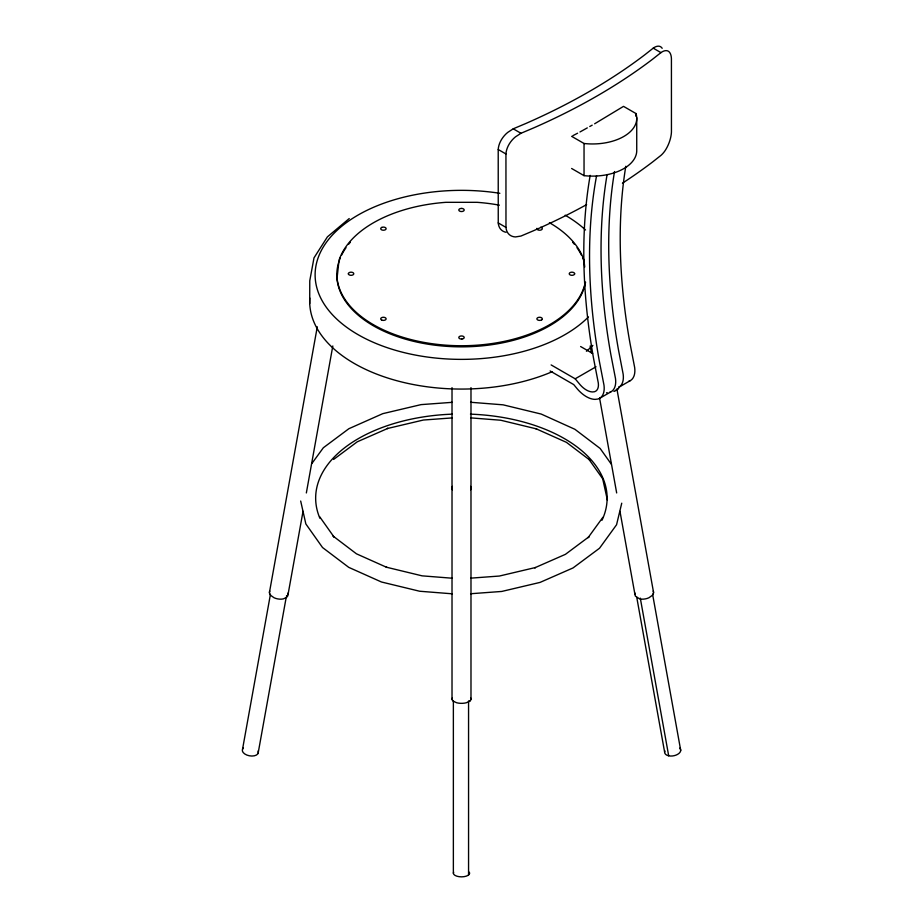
<?xml version="1.0" encoding="UTF-8"?>
<svg xmlns="http://www.w3.org/2000/svg" width="923" height="923" viewBox="0 0 923 923"><rect width="100%" height="100%" fill="white"/><g stroke="black" fill="none" stroke-linecap="round" stroke-linejoin="round"><path stroke-width="1.38" d="M269.435 592.474L317.293 326.788M242.564 749.095L270.451 594.239M258.094 753.41L286.234 597.158M269.758 591.089A9.576 5.469 10.2 0 0 270.681 595.358L274.085 597.769A9.299 5.319 10.2 0 0 283.373 598.889L286.765 597.296L288.011 594.7L303.032 511.319M306.344 492.951L332.811 345.975M653.242 591.089A9.576 5.469 -10.2 0 1 652.319 595.358L648.915 597.769A9.299 5.319 -10.2 0 1 639.627 598.889L635.301 596.085L635.301 593.247M621.744 503.185L616.564 524.749L599.523 548.239L573.033 567.933L540.07 582.401L501.754 591.447L470.592 593.743M349.217 218.555L327.4 236.876L313.993 257.875L309.77 280.788L309.713 303.505M311.974 463.369L323.35 447.747L348.894 428.699L382.78 413.654L421.061 404.62L452.189 402.336M602.869 517.318L588.055 537.705L589.036 536.725L565.418 554.342L534.705 567.818L535.444 567.53L499.378 576.044L470.742 578.144M616.495 389.968L618.295 388.571M617.741 389.091L618.814 388.087M662.172 48.308A18.852 8.665 -68.5 0 0 658.434 46.173L657.257 46.277A19.302 9.311 -67.1 0 0 653.219 48.158L644.854 54.757A619.806 357.847 0 0 1 525.741 123.532L513.234 128.816L507.696 132.427A18.91 12.76 -49.7 0 0 498.212 149.538L498.247 222.928A19.302 13.026 -49.7 0 0 506.023 232.284M622.437 183.181A619.806 357.847 0 0 0 652.584 161.987L660.949 155.387A19.706 9.507 -67.1 0 0 664.952 150.853L666.129 148.984A19.256 8.849 -68.5 0 0 671.448 132.058L671.425 58.668A18.852 8.665 -68.5 0 0 666.164 50.638L665.056 50.73A19.302 9.311 -67.1 0 0 660.949 52.623L652.584 59.222A619.806 357.847 0 0 1 533.471 127.985L520.964 133.281L515.426 136.892A18.91 12.76 -49.7 0 0 505.942 154.003L505.977 227.393A19.302 13.026 -49.7 0 0 515.484 236.934L520.964 236.046L533.471 230.75A619.806 357.847 0 0 0 586.624 204.618M333.618 459.435L357.259 441.805L388.006 428.318L387.245 428.56L423.357 420.034L452.028 417.923M615.918 390.348L615.272 390.752L617.141 389.564M470.661 698.007A9.299 4.211 0 0 1 469.715 701.238L466.242 702.784A9.576 4.327 0 0 1 456.758 702.784L453.285 701.238A9.299 4.211 0 0 1 452.339 698.007M551.146 364.931L575.179 378.799L596.039 366.766M599.327 398.517L610.83 391.871M629.994 380.807L618.502 387.452A21.979 12.691 60 0 0 623.163 374.173L618.525 350.129A542.101 312.989 60 0 1 614.522 171.516M579.979 131.966L587.305 127.882M589.751 126.52L592.197 125.159M594.631 123.797L623.521 106.364L635.947 113.529L635.947 116.321M572.825 135.704L577.59 133.212M613.887 391.387L614.591 391.11M606.561 392.748L607.288 392.736M470.58 402.266L503.081 404.828L541.224 414.069L574.891 429.287L600.135 448.451L611.303 464.154M470.649 417.865L500.716 420.23L536.69 428.941L535.917 428.699L566.445 442.348L589.82 460.092M452.143 578.213L422.111 575.848L386.172 567.149L386.922 567.437L356.428 553.8L333.076 536.067L334.057 537.048L319.566 516.592M452.189 593.801L419.653 591.239L381.476 581.998L348.744 567.357L322.531 547.524L305.848 523.941L300.679 501.027M469.715 701.238L468.561 700.938L468.561 874.992M286.488 595.75L287.699 596.085M653.219 48.158L660.949 52.623M571.625 136.327L584.04 143.492A44.269 25.567 0 0 0 635.947 113.529M513.234 128.816L520.964 133.281M571.625 168.482L584.04 175.647A44.269 25.567 0 0 0 636.732 149.814L636.732 117.659M498.247 149.526L505.977 153.991M498.247 222.928L505.977 227.393M580.613 346.529L592.635 353.463M550.108 370.965L573.737 384.603L577.694 389.368A28.278 16.326 60 0 0 595.058 399.382L598.035 399.024A21.979 12.691 60 0 0 604 385.237L599.35 361.205A542.101 312.989 60 0 1 596.581 175.693M575.179 378.799L580.198 384.822A20.133 11.63 60 0 0 592.566 391.952L594.562 391.721A13.833 7.984 60 0 0 598.312 383.033L593.754 359.462A550.246 317.685 60 0 1 590.178 175.358M588.805 459.158L603.307 479.625M602.581 478.252L607.392 500.081M287.699 593.247L288.011 594.7M616.91 388.964L653.565 592.474M652.573 594.124L680.712 750.376M640.297 598.127L668.69 755.799M636.743 597.273L664.629 752.13M590.189 345.975L591.47 353.048M599.615 398.263L616.668 492.951M619.968 511.319L634.989 594.7M584.721 267.001L583.982 260.263A124.697 71.994 0 0 0 549.381 222.674M584.04 143.492L584.04 175.647M470.984 387.637L470.984 699.115M453.366 700.569L453.366 873.193M452.016 387.637L452.016 699.115M625.794 166.267A542.101 312.989 60 0 0 630.028 343.494L634.666 367.527A21.979 12.691 60 0 1 628.713 381.326M607.092 174.562A542.101 312.989 60 0 0 610.853 354.559L615.503 378.592A21.979 12.691 60 0 1 609.538 392.39M585.286 282.415A124.697 71.994 0 0 1 457.9 345.71A124.697 71.994 0 0 1 337.057 278.273L339.018 260.263A124.697 71.994 0 0 1 445.867 202.322L477.133 202.322A124.697 71.994 0 0 1 499.389 205.16M470.476 414.15A145.73 84.131 0 0 1 601.981 520.26M319.877 518.218A145.73 84.131 0 0 1 452.201 414.162M588.47 316.912A146.376 84.512 0 0 1 399.728 351.478A146.376 84.512 0 0 1 324.008 245.853A146.376 84.512 0 0 1 499.851 193.299M565.176 215.197A146.376 84.512 0 0 1 585.551 229.989M592.854 345.375A151.822 87.65 0 0 1 586.417 351.236M552.404 371.623A151.822 87.65 0 0 1 390.879 379.007A151.822 87.65 0 0 1 309.793 298.025M585.563 282.138A124.697 71.994 0 0 1 443.502 346.09A124.697 71.994 0 0 1 339.018 261.371M339.445 260.113A124.697 71.994 0 0 1 340.437 257.598M341.591 255.094A124.697 71.994 0 0 1 345.987 247.733M348.675 244.203A124.697 71.994 0 0 1 350.382 242.184M572.618 242.184A124.697 71.994 0 0 1 574.325 244.203M577.013 247.733A124.697 71.994 0 0 1 581.409 255.094M582.563 257.598A124.697 71.994 0 0 1 583.555 260.113M470.661 486.386A9.299 6.415 0 0 1 470.661 489.744M452.339 489.744A9.299 6.415 0 0 1 452.339 486.386M469.346 872.2A8.134 3.68 0 0 1 461.535 876.85A8.134 3.68 0 0 1 453.631 872.235M258.105 750.976A8.134 4.638 10.2 0 1 249.279 755.775A8.134 4.638 10.2 0 1 243.372 748.068M679.72 748.138A8.134 4.65 -10.2 0 1 678.959 753.422A8.134 4.65 -10.2 0 1 670.444 756.029L668.517 755.775A8.134 4.65 -10.2 0 1 664.941 750.884M536.944 228.327A2.711 1.569 0 0 0 540.186 230.196A2.711 1.569 0 0 0 541.732 227.704L541.259 227.427A2.711 1.569 0 0 0 540.67 227.231M381.741 227.427L381.268 227.704A2.711 1.569 0 0 0 382.814 230.196A2.711 1.569 0 0 0 386.056 228.327A2.711 1.569 0 0 0 381.741 227.427M541.732 319.796L541.259 320.073A2.711 1.569 0 0 1 536.944 319.173A2.711 1.569 0 0 1 540.186 317.304A2.711 1.569 0 0 1 541.732 319.796M461.846 208.436L461.165 208.436A2.711 1.569 0 0 0 459.216 210.825A2.711 1.569 0 0 0 463.784 210.825A2.711 1.569 0 0 0 461.846 208.436M461.846 339.064L461.165 339.064A2.711 1.569 0 0 1 459.216 336.676A2.711 1.569 0 0 1 463.784 336.676A2.711 1.569 0 0 1 461.846 339.064M381.741 320.073L381.268 319.796A2.711 1.569 0 0 1 382.814 317.304A2.711 1.569 0 0 1 386.056 319.173A2.711 1.569 0 0 1 381.741 320.073M574.637 273.946L574.637 273.554A2.711 1.569 0 0 0 570.495 272.423A2.711 1.569 0 0 0 570.495 275.077A2.711 1.569 0 0 0 574.637 273.946M348.375 273.946L348.375 273.554A2.711 1.569 0 0 1 352.517 272.423A2.711 1.569 0 0 1 352.517 275.077A2.711 1.569 0 0 1 348.375 273.946"/></g></svg>
